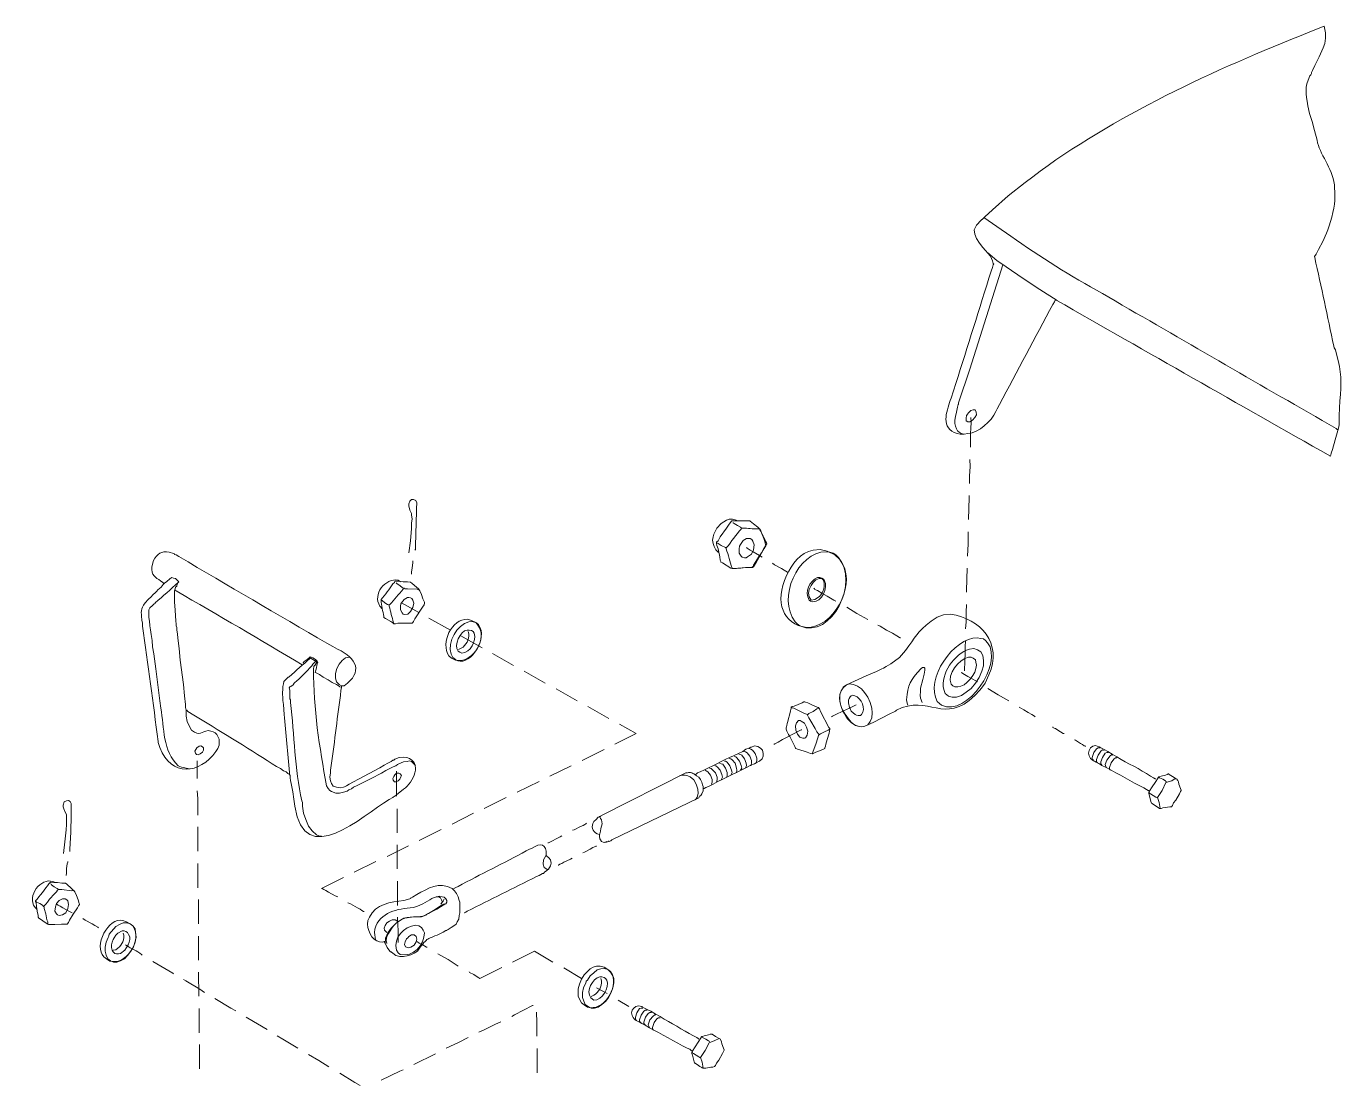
# Model space of a CAD drawing. Extents: x 0 to 593, y 0 to 274.
# Drawn here: x 539 to 593.4, y 110.9 to 154.4 of the extents above; entities that cross this region are included whole.
import ezdxf

# ---------------------------------------------------------------- set-up
doc = ezdxf.new("R2010")
doc.units = 0
doc.header["$LTSCALE"] = 0.3
doc.header["$MEASUREMENT"] = 0
doc.layers.add('1', color=1, linetype='CONTINUOUS')

msp = doc.modelspace()

# ---------------------------------------------------------------- linework, layer by layer
at = {"layer": '1', "color": 41, "lineweight": 13}
for points in [[(592.05, 152.405), (592.094, 152.449), (592.116, 152.494), (592.116, 152.538), (592.161, 152.627), (592.249, 152.827), (592.426, 153.183), (592.602, 153.561), (592.668, 153.739), (592.69, 153.961), (592.69, 154.183), (592.644, 154.449), (592.179, 154.27), (591.624, 154.047)], [(592.345, 149.741), (592.233, 150.14), (592.144, 150.518), (592.032, 150.85), (591.964, 151.161)], [(593.084, 147.256), (593.084, 147.478), (593.061, 147.9)], [(581.615, 143.119), (580.903, 143.584), (580.214, 144.026), (579.502, 144.513), (579.124, 144.778), (578.746, 145.088)], [(579.368, 144.601), (578.003, 140.29), (577.54, 138.89), (577.54, 138.846), (577.518, 138.823), (577.496, 138.712), (577.452, 138.512), (577.408, 138.335), (577.386, 138.179), (577.386, 138.046), (577.409, 137.935), (577.454, 137.824), (577.498, 137.735), (577.565, 137.691), (577.654, 137.625), (577.765, 137.603)], [(578.052, 138.292), (578.052, 138.27)], [(577.365, 137.668), (577.476, 137.624), (577.61, 137.602), (577.765, 137.603), (577.92, 137.625)], [(578.032, 137.337), (578.033, 137.07)], [(578.012, 136.56), (578.013, 136.271), (577.991, 135.871), (577.992, 135.56)], [(577.971, 135.072), (577.971, 134.983), (577.952, 134.073)], [(567.63, 132.714), (567.518, 132.825), (567.452, 132.958), (567.407, 133.091), (567.384, 133.225), (567.406, 133.358), (567.428, 133.469), (567.561, 133.714), (567.738, 133.914), (567.959, 134.048), (568.07, 134.092), (568.204, 134.093), (568.315, 134.071), (568.426, 134.027)], [(568.582, 133.716), (568.538, 133.76), (568.404, 133.827), (568.271, 133.915), (568.226, 133.937), (568.226, 133.959)], [(568.56, 133.672), (568.582, 133.716), (568.604, 133.716)], [(569.293, 133.696), (569.337, 133.696), (569.337, 133.674)], [(567.94, 132.893), (567.918, 132.915), (567.74, 133.003), (567.607, 133.092), (567.562, 133.114), (567.54, 133.114)], [(569.605, 133.119), (569.627, 133.075), (569.605, 133.053), (569.583, 132.986), (569.517, 132.875), (569.34, 132.586), (569.185, 132.296), (569.119, 132.185), (569.075, 132.119), (569.03, 132.096)], [(577.931, 133.562), (577.932, 133.073), (577.911, 132.563)], [(567.94, 132.871), (567.94, 132.893), (567.962, 132.915)], [(568.784, 132.917), (568.806, 132.895), (568.851, 132.873), (568.94, 132.807), (569.051, 132.74), (569.318, 132.585), (569.429, 132.519)], [(571.538, 132.813), (571.826, 132.836), (572.115, 132.77), (572.426, 132.615), (572.627, 132.438), (572.76, 132.217)], [(572.071, 132.748), (572.226, 132.726), (572.359, 132.682), (572.471, 132.616), (572.582, 132.505)], [(544.293, 132.39), (544.227, 132.123), (544.228, 132.012)], [(554.996, 132.372), (554.996, 132.283), (554.975, 132.083), (554.953, 131.906), (554.953, 131.817)], [(568.275, 132.05), (568.187, 132.05), (568.186, 132.072)], [(569.851, 132.276), (569.94, 132.21), (570.229, 132.055), (570.341, 131.989), (570.474, 131.9), (570.496, 131.9)], [(577.89, 132.074), (577.87, 131.141), (577.87, 131.075)], [(544.673, 131.48), (544.718, 131.436), (544.74, 131.436), (544.718, 131.414), (544.695, 131.391), (544.607, 131.28), (544.474, 131.169)], [(544.74, 131.436), (544.762, 131.458), (544.828, 131.503), (544.984, 131.636), (545.006, 131.659), (545.05, 131.681), (545.117, 131.659), (545.206, 131.637), (545.272, 131.57), (545.317, 131.526), (545.339, 131.504), (545.317, 131.482), (545.273, 131.393), (545.251, 131.348), (545.251, 131.326), (545.206, 131.282), (545.184, 131.215), (545.162, 131.126), (545.164, 130.682), (545.187, 130.327), (545.21, 129.883), (545.232, 129.772), (545.233, 129.683), (545.255, 129.616), (545.255, 129.505), (545.278, 129.35), (545.301, 129.172), (545.346, 128.751), (545.392, 128.262), (545.527, 127.263), (545.573, 126.797), (545.618, 126.442), (545.619, 126.309), (545.641, 126.198), (545.641, 126.109)], [(555.266, 131.174), (555.243, 131.218), (555.154, 131.284), (554.976, 131.439), (554.909, 131.484), (554.887, 131.483), (554.776, 131.505), (554.599, 131.505), (554.421, 131.527), (554.265, 131.526), (554.243, 131.482), (554.177, 131.415)], [(554.399, 131.571), (554.488, 131.505)], [(571.609, 130.77), (571.454, 130.748), (571.365, 130.881), (571.342, 131.036), (571.364, 131.192), (571.452, 131.347), (571.541, 131.481), (571.652, 131.592), (571.785, 131.637), (571.896, 131.637), (571.963, 131.571)], [(571.718, 131.681), (571.807, 131.681), (571.896, 131.659), (571.962, 131.615), (572.007, 131.549)], [(554.599, 131.194), (554.621, 131.239), (554.644, 131.239), (554.688, 131.217), (554.777, 131.217), (555.177, 131.196), (555.243, 131.173), (555.266, 131.174), (555.288, 131.129), (555.355, 130.974), (555.422, 130.796), (555.489, 130.663), (555.489, 130.619), (555.467, 130.552), (555.401, 130.463), (555.091, 129.974), (555.025, 129.863), (555.002, 129.818), (554.98, 129.796), (554.381, 129.795), (554.292, 129.772), (554.203, 129.772), (554.203, 129.816)], [(554.621, 131.239), (554.599, 131.239), (554.577, 131.261), (554.466, 131.349), (554.355, 131.416), (554.31, 131.46)], [(571.564, 131.237), (571.586, 131.214), (571.608, 131.192), (571.719, 131.148), (571.897, 131.038), (572.12, 130.905), (572.387, 130.75), (572.475, 130.706)], [(544.12, 130.813), (544.075, 130.768), (543.942, 130.634)], [(553.735, 130.393), (553.646, 130.503)], [(553.69, 130.77), (553.69, 130.726)], [(554.024, 130.549), (554.001, 130.549), (553.957, 130.571), (553.846, 130.637), (553.735, 130.726), (553.69, 130.748)], [(554.024, 130.504), (554.024, 130.549), (554.046, 130.571)], [(555.246, 130.241), (554.534, 130.639)], [(571.521, 130.681), (571.432, 130.703), (571.365, 130.748)], [(572.92, 130.463), (573.343, 130.197), (573.787, 129.954)], [(577.872, 130.564), (577.85, 130.253), (577.851, 129.853), (577.83, 129.565)], [(553.803, 130.082), (553.803, 130.037), (553.87, 129.993), (554.092, 129.861), (554.181, 129.816), (554.225, 129.772)], [(556.558, 129.511), (555.668, 129.998)], [(557.267, 129.957), (557.423, 129.913), (557.6, 129.825), (557.69, 129.714), (557.756, 129.603)], [(557.312, 129.846), (557.445, 129.869), (557.6, 129.825), (557.712, 129.736), (557.779, 129.603)], [(570.99, 129.681), (570.879, 129.769), (570.79, 129.858)], [(576.408, 129.872), (576.652, 130.05), (576.918, 130.14), (577.206, 130.163)], [(557.246, 129.513), (557.335, 129.513), (557.424, 129.491), (557.49, 129.447), (557.535, 129.381)], [(557.29, 129.447), (557.313, 129.358)], [(574.21, 129.711), (574.299, 129.667), (574.566, 129.512), (574.81, 129.38), (574.988, 129.269), (575.099, 129.203), (575.122, 129.203), (575.122, 129.181)], [(557.004, 128.758), (556.893, 128.713)], [(557.869, 128.782), (556.98, 129.268)], [(577.987, 128.721), (578.165, 128.744), (578.32, 128.7), (578.454, 128.612), (578.543, 128.456), (578.566, 128.257), (578.566, 128.034), (578.5, 127.812), (578.39, 127.546), (578.235, 127.323), (578.058, 127.101), (577.858, 126.945), (577.659, 126.811), (577.459, 126.744), (577.282, 126.743), (577.126, 126.787), (576.993, 126.898), (576.926, 127.053)], [(577.831, 129.076), (577.809, 128.81)], [(578.319, 129.189), (578.452, 129.167), (578.563, 129.145), (578.652, 129.078), (578.741, 128.99)], [(550.455, 128.164), (550.477, 128.164), (550.521, 128.208), (550.632, 128.298), (550.721, 128.364), (550.765, 128.409), (550.876, 128.365), (550.987, 128.298), (551.054, 128.232), (551.032, 128.188), (550.966, 128.076), (550.966, 128.054), (550.943, 128.054), (550.921, 128.01), (550.899, 127.899)], [(550.743, 128.342), (550.765, 128.364), (550.809, 128.342), (550.876, 128.298), (551.01, 128.21), (551.054, 128.188), (551.076, 128.188), (551.054, 128.121), (551.01, 127.899), (550.988, 127.81), (550.966, 127.765)], [(551.01, 128.232), (550.987, 128.21), (550.877, 128.098)], [(552.43, 128.369), (552.364, 128.391)], [(556.761, 128.268), (556.605, 128.357), (556.494, 128.445)], [(556.761, 128.291), (556.649, 128.379), (556.582, 128.512)], [(557.026, 128.558), (556.937, 128.602), (556.871, 128.646)], [(559.159, 128.052), (558.292, 128.539)], [(572.619, 126.687), (572.641, 126.843), (572.685, 126.998), (572.773, 127.132), (572.906, 127.243), (573.727, 127.623), (574.148, 127.801), (574.348, 127.891), (574.37, 127.913), (574.436, 127.935), (574.547, 128.002), (574.747, 128.114), (575.101, 128.381), (575.345, 128.67)], [(577.944, 128.388), (578.055, 128.388), (578.144, 128.344), (578.233, 128.278), (578.255, 128.189), (578.278, 128.056), (578.256, 127.923), (578.212, 127.767), (578.123, 127.634), (578.013, 127.478), (577.88, 127.344), (577.769, 127.255), (577.636, 127.188), (577.503, 127.166), (577.392, 127.166), (577.303, 127.21), (577.236, 127.276)], [(550.966, 127.765), (550.989, 127.765), (551.011, 127.743), (551.144, 127.677), (551.3, 127.566), (551.5, 127.456), (551.678, 127.345), (551.856, 127.257), (551.967, 127.191), (551.989, 127.168), (552.012, 127.146)], [(560.471, 127.323), (559.604, 127.809)], [(575.991, 127.917), (576.057, 127.962), (576.124, 127.962), (576.146, 127.94), (576.146, 127.851), (576.125, 127.695), (576.058, 127.473), (575.971, 127.118), (575.971, 126.962), (575.949, 126.829), (575.972, 126.696), (576.039, 126.518)], [(577.656, 127.766), (577.679, 127.744), (577.79, 127.677), (577.923, 127.589), (578.124, 127.478), (578.324, 127.368)], [(577.789, 127.855), (577.79, 127.833)], [(578.789, 127.658), (578.635, 127.324), (578.524, 127.168), (578.413, 127.035), (578.214, 126.812)], [(549.683, 126.03), (549.66, 126.43), (549.637, 126.607), (549.637, 126.741), (549.614, 126.852), (549.614, 126.918), (549.636, 127.074), (549.636, 127.185), (549.657, 127.296), (549.679, 127.385), (549.79, 127.496), (549.857, 127.563), (549.879, 127.563), (549.879, 127.585), (549.901, 127.585)], [(550.124, 127.341), (550.101, 127.319), (550.057, 127.252), (549.969, 127.186), (549.924, 127.163), (549.902, 127.119), (549.925, 127.03), (549.925, 126.675), (549.948, 126.63), (549.948, 126.519)], [(551.967, 127.257), (552.056, 127.213)], [(552.012, 126.813), (552.034, 127.035), (552.056, 127.124), (552.056, 127.213), (552.167, 127.213)], [(572.707, 127.021), (572.773, 127.154), (572.906, 127.243), (573.039, 127.288), (573.195, 127.266), (573.372, 127.2), (573.528, 127.089), (573.662, 126.934), (573.795, 126.735), (573.885, 126.513), (573.952, 126.291), (573.975, 126.091), (573.953, 125.891), (573.887, 125.736), (573.798, 125.602), (573.665, 125.535), (573.532, 125.513), (573.377, 125.535)], [(561.783, 126.594), (560.916, 127.08)], [(573.531, 126.023), (573.487, 125.979), (573.398, 125.979), (573.331, 126.001), (573.264, 126.023), (573.109, 126.156), (573.064, 126.267), (573.042, 126.311), (572.997, 126.511), (572.996, 126.622), (573.018, 126.688), (573.063, 126.755), (573.107, 126.8), (573.174, 126.822), (573.262, 126.8)], [(575.439, 126.406), (575.417, 126.494), (575.394, 126.628)], [(578.746, 127.102), (579.169, 126.837), (579.613, 126.594)], [(563.095, 125.864), (562.228, 126.35)], [(570.599, 126.172), (570.621, 126.283), (570.621, 126.327), (570.666, 126.349), (570.754, 126.372), (571.087, 126.506), (571.154, 126.55), (571.198, 126.55), (571.22, 126.528), (571.309, 126.506), (571.531, 126.396), (571.643, 126.352), (571.731, 126.308), (571.776, 126.308), (571.776, 126.285), (571.798, 126.263), (571.843, 126.152), (572.178, 125.487), (572.222, 125.443), (572.222, 125.421)], [(570.621, 126.327), (570.666, 126.305), (570.732, 126.283), (571.177, 126.062), (571.266, 126.04), (571.288, 126.018), (571.31, 125.973), (571.355, 125.885), (571.444, 125.752), (571.623, 125.441), (571.69, 125.308), (571.756, 125.22), (571.779, 125.197), (571.757, 125.153), (571.735, 125.064), (571.646, 124.797), (571.536, 124.509), (571.514, 124.42), (571.492, 124.397)], [(571.288, 126.018), (571.31, 126.018), (571.355, 126.062), (571.532, 126.152), (571.687, 126.263), (571.754, 126.285), (571.776, 126.308)], [(574.974, 126.205), (574.929, 126.16), (574.885, 126.138), (574.708, 126.049), (574.02, 125.692), (573.665, 125.535), (573.532, 125.513), (573.399, 125.535), (573.243, 125.601), (573.11, 125.711), (572.998, 125.844)], [(573.308, 126.423), (573.263, 126.4)], [(576.838, 126.409), (576.749, 126.476), (576.66, 126.564)], [(580.036, 126.328), (580.236, 126.218), (580.414, 126.107), (580.57, 126.019), (580.681, 125.953), (580.703, 125.93)], [(563.54, 125.621), (564.229, 125.245), (563.342, 124.799)], [(572.332, 125.954), (572.288, 125.931)], [(581.437, 125.51), (581.437, 125.488), (581.482, 125.466), (581.548, 125.444), (581.637, 125.378), (581.86, 125.245), (581.904, 125.245)], [(546.867, 124.491), (546.955, 124.625), (546.999, 124.758), (546.999, 125.002), (546.954, 125.113), (546.909, 125.202), (546.843, 125.268), (546.754, 125.312), (546.665, 125.334), (546.554, 125.356)], [(571.068, 125.396), (571.045, 125.395), (570.691, 125.217), (570.491, 125.105), (570.269, 124.994), (570.092, 124.882), (569.959, 124.815), (569.937, 124.793), (569.914, 124.793)], [(571.779, 125.197), (571.801, 125.198), (571.845, 125.22), (572, 125.309), (572.156, 125.376), (572.2, 125.398), (572.222, 125.421)], [(582.326, 124.98), (582.371, 124.958), (582.571, 124.825), (582.66, 124.781), (582.727, 124.736), (582.771, 124.714), (582.793, 124.714)], [(562.898, 124.576), (561.989, 124.129)], [(568.672, 124.501), (568.738, 124.479), (568.805, 124.435), (568.917, 124.302), (568.984, 124.125), (568.984, 124.014), (568.962, 123.903)], [(568.894, 124.613), (568.96, 124.591), (569.027, 124.547), (569.138, 124.414), (569.205, 124.214), (569.206, 124.125), (569.184, 124.014)], [(572.046, 124.71), (572.024, 124.643), (572.024, 124.621), (571.958, 124.598), (571.869, 124.554), (571.647, 124.464), (571.514, 124.397), (571.492, 124.397), (571.425, 124.419), (571.292, 124.463), (571.159, 124.508), (571.025, 124.552), (570.892, 124.596), (570.825, 124.618), (570.803, 124.64), (570.781, 124.706)], [(584.082, 124.273), (583.882, 124.384), (583.704, 124.495), (583.549, 124.583), (583.415, 124.649), (583.349, 124.694), (583.326, 124.693), (583.193, 124.738), (583.082, 124.715), (582.993, 124.648), (582.927, 124.537), (582.905, 124.426), (582.928, 124.315), (582.995, 124.204), (583.106, 124.116), (583.15, 124.094), (583.217, 124.049), (583.328, 124.005), (583.462, 123.917), (583.639, 123.828)], [(583.371, 124.649), (583.304, 124.649), (583.238, 124.604), (583.127, 124.449), (583.061, 124.249), (583.061, 124.182), (583.106, 124.138)], [(583.549, 124.539), (583.482, 124.561), (583.416, 124.516), (583.305, 124.338), (583.239, 124.16), (583.239, 124.072), (583.284, 124.027)], [(583.727, 124.45), (583.66, 124.45), (583.594, 124.428), (583.483, 124.25), (583.417, 124.072), (583.417, 123.983), (583.462, 123.939)], [(545.314, 123.91), (545.447, 123.844), (545.78, 123.778)], [(546.092, 123.379), (546.09, 124.112)], [(551.444, 123.081), (551.511, 122.971), (551.578, 122.882), (551.645, 122.838), (551.823, 122.772), (551.978, 122.772), (552.133, 122.817), (552.289, 122.862), (552.355, 122.906), (552.4, 122.928), (552.466, 122.951), (552.555, 123.018), (552.71, 123.085), (553.287, 123.375), (553.708, 123.598), (553.885, 123.709), (554.196, 123.866), (554.307, 123.91), (554.373, 123.955), (554.395, 123.977), (554.617, 124.066), (554.773, 124.089), (554.861, 124.111), (554.95, 124.089), (554.995, 124.045), (555.106, 123.912)], [(554.75, 124.244), (554.617, 124.266), (554.439, 124.244), (554.262, 124.177), (554.217, 124.132), (554.173, 124.132), (554.106, 124.087), (553.973, 124.02), (553.818, 123.931), (553.641, 123.82), (552.754, 123.351), (552.554, 123.24), (552.377, 123.15), (552.266, 123.083), (552.177, 123.039), (552.133, 123.017), (552.022, 122.994), (551.844, 123.016), (551.711, 123.06), (551.644, 123.171), (551.599, 123.282), (551.577, 123.437), (551.598, 123.615), (551.598, 123.726)], [(561.546, 123.906), (560.658, 123.482)], [(567.474, 123.921), (567.519, 123.899), (567.585, 123.855), (567.697, 123.722), (567.764, 123.544), (567.786, 123.433), (567.742, 123.322)], [(567.674, 124.01), (567.74, 123.988), (567.807, 123.966), (567.919, 123.811), (567.986, 123.634), (567.986, 123.523), (567.964, 123.434)], [(567.873, 124.1), (567.918, 124.1), (567.985, 124.056), (568.096, 123.9), (568.163, 123.723), (568.185, 123.634), (568.141, 123.523)], [(568.073, 124.211), (568.14, 124.189), (568.184, 124.145), (568.318, 124.012), (568.363, 123.812), (568.385, 123.723), (568.363, 123.612)], [(568.273, 124.3), (568.339, 124.278), (568.384, 124.234), (568.495, 124.101), (568.562, 123.924), (568.585, 123.813), (568.54, 123.724)], [(568.472, 124.39), (568.539, 124.368), (568.583, 124.346), (568.695, 124.191), (568.762, 124.013), (568.784, 123.924), (568.74, 123.813)], [(583.905, 124.34), (583.86, 124.362), (583.794, 124.317), (583.661, 124.139), (583.595, 123.961), (583.617, 123.873), (583.639, 123.828)], [(584.083, 124.229), (584.016, 124.229), (583.949, 124.184), (583.839, 124.029), (583.773, 123.829), (583.773, 123.762), (583.817, 123.718)], [(549.911, 123.566), (549.911, 123.633)], [(554.33, 123.666), (554.33, 123.688)], [(566.298, 123.629), (562.772, 121.844)], [(566.01, 123.495), (566.143, 123.518), (566.254, 123.518), (566.365, 123.496), (566.454, 123.452), (566.61, 123.319), (566.699, 123.142), (566.766, 122.942), (566.789, 122.765), (566.745, 122.609), (566.7, 122.542), (566.656, 122.498)], [(566.476, 123.63), (566.387, 123.63), (566.298, 123.607)], [(566.565, 123.586), (566.52, 123.608), (566.453, 123.63)], [(566.72, 123.497), (566.654, 123.541), (566.587, 123.586)], [(566.676, 123.542), (566.698, 123.564), (566.764, 123.608), (566.875, 123.653)], [(566.965, 123.12), (566.943, 123.231), (566.876, 123.342), (566.809, 123.431), (566.72, 123.497)], [(567.075, 123.72), (567.119, 123.698), (567.186, 123.654), (567.298, 123.521), (567.365, 123.343), (567.365, 123.232), (567.343, 123.143)], [(567.252, 123.809), (567.319, 123.787), (567.497, 123.61), (567.564, 123.433), (567.564, 123.322), (567.542, 123.233)], [(585.683, 123.367), (585.661, 123.367), (585.595, 123.411), (585.461, 123.478)], [(586.505, 123.369), (586.438, 123.347), (586.35, 123.28), (586.106, 123.213), (585.951, 122.879), (585.752, 122.59), (585.819, 122.39), (585.864, 122.146)], [(586.128, 123.257), (586.106, 123.257), (586.083, 123.279), (585.972, 123.346), (585.839, 123.412), (585.817, 123.434), (585.794, 123.456)], [(546.118, 121.869), (546.117, 122.557), (546.094, 122.868)], [(554.022, 122.511), (554.177, 122.6), (554.243, 122.644), (554.288, 122.667), (554.332, 122.711), (554.62, 122.934)], [(554.332, 122.645), (554.332, 122.822)], [(560.215, 123.259), (559.306, 122.812)], [(566.833, 122.632), (566.9, 122.676), (566.944, 122.743), (566.988, 122.876)], [(566.988, 122.987), (566.988, 123.054), (566.965, 123.12)], [(566.988, 122.876), (566.988, 122.987)], [(585.196, 122.988), (585.307, 122.922), (585.374, 122.878), (585.396, 122.878)], [(585.752, 122.59), (585.73, 122.59), (585.685, 122.612), (585.463, 122.745), (585.441, 122.767), (585.418, 122.789)], [(550.425, 122.457), (550.447, 122.391), (550.447, 122.235), (550.492, 121.947), (550.582, 121.68), (550.694, 121.414), (550.85, 121.215), (551.028, 121.06), (551.116, 121.016), (551.228, 120.994)], [(558.862, 122.589), (557.953, 122.143)], [(566.789, 122.565), (563.219, 120.846), (563.174, 120.802), (563.108, 120.779)], [(566.767, 122.565), (566.811, 122.587), (566.834, 122.609)], [(554.358, 121.135), (554.356, 122.134)], [(557.509, 121.942), (556.622, 121.496)], [(562.772, 121.822), (562.728, 121.8), (562.661, 121.777), (562.572, 121.688), (562.484, 121.599)], [(562.707, 121.045), (562.751, 121.2), (562.773, 121.311), (562.817, 121.511), (562.795, 121.667), (562.75, 121.733), (562.705, 121.822)], [(546.122, 120.381), (546.119, 121.381)], [(556.179, 121.273), (555.269, 120.826)], [(561.597, 121.242), (561.663, 121.264), (561.929, 121.398), (562.04, 121.443), (562.107, 121.487), (562.151, 121.51), (562.173, 121.532)], [(554.826, 120.603), (553.939, 120.157)], [(554.362, 119.647), (554.359, 120.646)], [(560.576, 120.728), (560.599, 120.728), (561.087, 120.974), (561.153, 121.019)], [(562.021, 120.31), (562.087, 120.333), (562.331, 120.466), (562.442, 120.533), (562.509, 120.556), (562.575, 120.578), (562.575, 120.6)], [(562.618, 121.089), (562.707, 121.067)], [(562.707, 121.045), (562.708, 120.978), (562.73, 120.889), (562.752, 120.845), (562.797, 120.778), (562.863, 120.756), (562.93, 120.734)], [(562.93, 120.757), (562.975, 120.757), (563.019, 120.779)], [(563.019, 120.757), (563.063, 120.779), (563.108, 120.801)], [(559.689, 120.393), (559.822, 120.46), (559.933, 120.505)], [(560.511, 120.218), (560.401, 120.017), (560.379, 119.84), (560.424, 119.707), (560.49, 119.662), (560.557, 119.618)], [(561.001, 119.797), (561.023, 119.797), (561.067, 119.841), (561.156, 119.864), (561.245, 119.931), (561.511, 120.042), (561.577, 120.087)], [(540.75, 119.946), (540.75, 119.924), (540.728, 119.857), (540.706, 119.657), (540.706, 119.457), (540.684, 119.391), (540.684, 119.368)], [(546.126, 118.871), (546.123, 119.871)], [(553.473, 119.956), (552.586, 119.509)], [(541.019, 118.748), (540.975, 118.77), (540.908, 118.836), (540.707, 119.013), (540.663, 119.058), (540.508, 119.057), (540.33, 119.079), (540.174, 119.079), (540.041, 119.1), (540.019, 119.078), (539.975, 119.034)], [(540.375, 118.79), (540.353, 118.813), (540.308, 118.835), (540.197, 118.901), (540.086, 118.989), (540.064, 119.012), (540.041, 119.034)], [(540.13, 119.123), (540.241, 119.079)], [(552.142, 119.286), (551.233, 118.84)], [(554.366, 118.137), (554.363, 119.136)], [(551.233, 118.84), (551.255, 118.84), (551.322, 118.796), (551.411, 118.751), (551.522, 118.685), (551.789, 118.53), (551.9, 118.486)], [(554.632, 118.338), (554.787, 118.382), (554.92, 118.427), (554.92, 118.449), (554.987, 118.472), (555.164, 118.583)], [(555.41, 117.696), (555.521, 117.74), (555.61, 117.785), (555.632, 117.807), (555.987, 117.986), (556.253, 118.142), (556.32, 118.186), (556.364, 118.209), (556.408, 118.275), (556.408, 118.342), (556.363, 118.409), (556.297, 118.475), (556.208, 118.497), (556.097, 118.519)], [(555.963, 118.496), (556.074, 118.497), (556.141, 118.452), (556.186, 118.364), (556.208, 118.297), (556.186, 118.208), (556.164, 118.208), (556.186, 118.23), (556.253, 118.319), (556.275, 118.364), (556.297, 118.386)], [(556.629, 118.831), (556.718, 118.743), (556.807, 118.632), (556.874, 118.499), (556.919, 118.343), (556.941, 118.277), (556.942, 117.833), (556.92, 117.722), (556.898, 117.566), (556.832, 117.455), (556.788, 117.366), (556.699, 117.299), (556.588, 117.232), (556.455, 117.143), (556.411, 117.121), (556.411, 117.099), (556.367, 117.098), (556.256, 117.032)], [(556.651, 118.809), (556.784, 118.876), (556.873, 118.921)], [(539.489, 117.967), (539.4, 118.055)], [(539.421, 118.322), (539.421, 118.299), (539.444, 118.255), (539.466, 118.1), (539.489, 117.9), (539.534, 117.722), (539.534, 117.656), (539.556, 117.611), (539.623, 117.567), (539.823, 117.434), (539.934, 117.368), (539.957, 117.346)], [(539.755, 118.1), (539.71, 118.145), (539.599, 118.211), (539.466, 118.277), (539.444, 118.3), (539.421, 118.322)], [(540.932, 117.837), (540.821, 117.881), (540.554, 118.036), (540.443, 118.102), (540.354, 118.146), (540.288, 118.191)], [(546.152, 117.384), (546.149, 118.383)], [(552.322, 118.243), (552.434, 118.199), (552.723, 118.044), (552.834, 117.978), (552.901, 117.934), (552.967, 117.889), (552.99, 117.889)], [(554.678, 117.605), (554.944, 117.65), (555.166, 117.673), (555.366, 117.673), (555.543, 117.74), (555.566, 117.763), (555.654, 117.807), (555.92, 117.963), (556.186, 118.142), (556.275, 118.186), (556.297, 118.209)], [(555.32, 118.162), (555.165, 118.095), (555.01, 118.05)], [(542.022, 117.218), (542, 117.24), (541.866, 117.306), (541.755, 117.373), (541.466, 117.527), (541.377, 117.594)], [(543.021, 117.509), (543.176, 117.465), (543.332, 117.377), (543.443, 117.288), (543.51, 117.155)], [(553.124, 117.357), (553.146, 117.512), (553.212, 117.646)], [(553.924, 117.026), (553.835, 117.114), (553.813, 117.203), (553.857, 117.314), (553.923, 117.425), (554.034, 117.492), (554.145, 117.537), (554.278, 117.537), (554.389, 117.471)], [(554.367, 117.471), (554.367, 117.649)], [(543.044, 116.998), (543.066, 116.91)], [(546.156, 115.874), (546.153, 116.873)], [(553.435, 117.158), (553.414, 117.024), (553.459, 116.714)], [(553.859, 116.559), (553.88, 116.781), (553.969, 117.004), (554.101, 117.204)], [(553.925, 116.559), (553.903, 116.693), (553.925, 116.848)], [(555.123, 117.317), (555.256, 117.296), (555.367, 117.229), (555.434, 117.118), (555.479, 117.007)], [(542.735, 116.309), (542.624, 116.287)], [(543.179, 116.488), (543.134, 116.51)], [(555.192, 116.252), (555.059, 116.163), (554.926, 116.096), (554.771, 116.051), (554.615, 116.028), (554.46, 116.028), (554.304, 116.072), (554.171, 116.16), (554.126, 116.205), (554.104, 116.227), (554.082, 116.227), (554.059, 116.249), (553.948, 116.404), (553.859, 116.581), (553.836, 116.626), (553.836, 116.648), (553.814, 116.648), (553.77, 116.626)], [(554.482, 116.117), (554.393, 116.183), (554.326, 116.294)], [(554.392, 116.605), (554.392, 116.627)], [(555.591, 116.408), (555.569, 116.408), (555.391, 116.519), (555.258, 116.585), (555.191, 116.629), (555.147, 116.651)], [(542.492, 115.842), (542.358, 115.931), (542.247, 116.019)], [(543.823, 116.09), (543.801, 116.112)], [(545.113, 115.316), (545.091, 115.338), (544.602, 115.626), (544.268, 115.825)], [(556.881, 115.634), (556.458, 115.9), (556.036, 116.143)], [(559.123, 115.795), (560.033, 116.242), (560.789, 115.799)], [(546.159, 114.386), (546.157, 115.385)], [(557.771, 115.126), (557.726, 115.148), (557.659, 115.192), (557.526, 115.281), (557.348, 115.369), (557.326, 115.391)], [(558.68, 115.572), (557.77, 115.126)], [(561.233, 115.556), (561.967, 115.114)], [(562.214, 113.938), (562.081, 114.026), (561.97, 114.115), (561.836, 114.381), (561.835, 114.692), (561.879, 114.892), (561.967, 115.092), (562.078, 115.27), (562.322, 115.515), (562.455, 115.582), (562.588, 115.626), (562.743, 115.627), (562.899, 115.583), (563.054, 115.494), (563.166, 115.384), (563.233, 115.273)], [(562.722, 115.183), (562.811, 115.183), (562.9, 115.161), (562.966, 115.117), (563.011, 115.05)], [(546.403, 114.542), (546.203, 114.675), (545.625, 115.029), (545.536, 115.073)], [(562.59, 114.738), (563.035, 114.495)], [(562.767, 115.116), (562.789, 115.027)], [(547.693, 113.79), (547.493, 113.901), (546.826, 114.299)], [(562.48, 114.227), (562.347, 114.316)], [(562.48, 114.427), (562.369, 114.382)], [(563.479, 114.23), (563.924, 113.964)], [(546.185, 112.876), (546.183, 113.875)], [(559.972, 113.999), (559.949, 113.999), (559.195, 113.619), (559.085, 113.553)], [(560.13, 112.734), (560.128, 113.422), (560.106, 113.599), (560.105, 113.733)], [(564.502, 113.899), (564.435, 113.899), (564.368, 113.877), (564.258, 113.699), (564.192, 113.521), (564.192, 113.432), (564.236, 113.388)], [(564.679, 113.811), (564.613, 113.811), (564.546, 113.766), (564.436, 113.61), (564.37, 113.41), (564.37, 113.344), (564.414, 113.299)], [(564.857, 113.722), (564.791, 113.722), (564.724, 113.678), (564.614, 113.522), (564.547, 113.322), (564.548, 113.255), (564.592, 113.211)], [(565.035, 113.612), (564.991, 113.612), (564.924, 113.567), (564.792, 113.411), (564.725, 113.211), (564.748, 113.145), (564.77, 113.1)], [(548.983, 113.017), (548.182, 113.481), (548.115, 113.525)], [(558.641, 113.329), (558.419, 113.24), (557.953, 112.995), (557.732, 112.905)], [(564.459, 113.255), (564.592, 113.189), (564.77, 113.078)], [(565.213, 113.501), (565.147, 113.501), (565.08, 113.457), (564.969, 113.301), (564.903, 113.101), (564.903, 113.034), (564.948, 112.99)], [(550.25, 112.243), (549.628, 112.618), (549.405, 112.751)], [(557.288, 112.682), (556.889, 112.481), (556.379, 112.236)], [(566.795, 111.529), (566.661, 111.618), (566.639, 111.617), (566.639, 111.64), (566.617, 111.684), (566.549, 111.95), (566.527, 112.017), (566.527, 112.083), (566.571, 112.15), (566.637, 112.261), (566.814, 112.528), (566.881, 112.639), (566.925, 112.706), (566.925, 112.728), (566.969, 112.729), (567.036, 112.751), (567.213, 112.796), (567.28, 112.818), (567.369, 112.818), (567.502, 112.73), (567.658, 112.641), (567.702, 112.619), (567.702, 112.597), (567.725, 112.575), (567.747, 112.508), (567.769, 112.42), (567.837, 112.242), (567.859, 112.176), (567.859, 112.153), (567.837, 112.109), (567.793, 112.02), (567.638, 111.753), (567.549, 111.62), (567.505, 111.531), (567.461, 111.486), (567.394, 111.464), (567.306, 111.464), (567.106, 111.419)], [(567.658, 112.641), (567.48, 112.552), (567.236, 112.463), (567.082, 112.151), (566.883, 111.862), (566.95, 111.663), (566.995, 111.418)], [(567.259, 112.507), (567.236, 112.529), (567.214, 112.551), (567.103, 112.618), (566.969, 112.684), (566.947, 112.706), (566.925, 112.706)], [(546.189, 111.389), (546.186, 112.388)], [(551.54, 111.469), (551.118, 111.734), (550.695, 111.977)], [(555.935, 112.013), (555.048, 111.566)], [(560.134, 111.224), (560.131, 112.223)], [(566.327, 112.238), (566.438, 112.194), (566.504, 112.15), (566.527, 112.128)], [(566.883, 111.862), (566.86, 111.862), (566.816, 111.884), (566.705, 111.951), (566.594, 112.017), (566.571, 112.039), (566.549, 112.061)], [(552.83, 110.695), (552.608, 110.827), (551.985, 111.203)], [(554.605, 111.343), (554.472, 111.298), (553.695, 110.919)]]:
    msp.add_lwpolyline(points, dxfattribs=at)
for points in [[(580.293, 148.001), (579.583, 147.444), (578.941, 146.865), (578.631, 146.576), (578.52, 146.464), (578.498, 146.464), (578.476, 146.442), (578.276, 146.242), (578.232, 146.131), (578.188, 146.042), (578.211, 145.864), (578.278, 145.687), (578.411, 145.487), (578.545, 145.31), (578.857, 144.955), (578.946, 144.756), (578.969, 144.645), (578.991, 144.623), (578.969, 144.6), (578.947, 144.489), (578.881, 144.334, -0.001775), (577.427, 139.689), (577.228, 139.089)], [(578.586, 146.553), (579.12, 146.177), (579.699, 145.779, 0.029866), (583.479, 143.413), (584.013, 143.103, 0.001534), (593.13, 137.841), (593.175, 137.797), (593.197, 137.797)], [(593.145, 140.905), (593.1, 141.083), (593.055, 141.172), (593.033, 141.238, 0.00594), (592.247, 144.9), (592.246, 144.944), (592.313, 145.033), (592.401, 145.233), (592.578, 145.567), (592.733, 145.9)], [(579.073, 138.539), (579.139, 138.65), (579.228, 138.828, -0.002542), (581.438, 142.963), (581.504, 143.074), (581.526, 143.141), (581.548, 143.163), (581.57, 143.141, 0.000747), (592.867, 136.708), (592.889, 136.686), (592.911, 136.73), (592.933, 136.819), (592.977, 136.975), (593.087, 137.375), (593.197, 137.752), (593.241, 137.908), (593.263, 137.997), (593.262, 138.374), (593.283, 138.974)], [(554.84, 132.705), (554.905, 133.193), (554.948, 133.704), (554.948, 133.926), (554.97, 134.104), (554.947, 134.259), (554.947, 134.326), (554.88, 134.459), (554.835, 134.636), (554.835, 134.725), (554.879, 134.836), (554.945, 134.903), (555.034, 134.903), (555.123, 134.859), (555.168, 134.77, 0.002391), (555.106, 132.883), (555.106, 132.839), (555.084, 132.816)], [(551.897, 128.723), (551.696, 128.833), (551.452, 128.966, -0.000449), (545.337, 132.548), (545.225, 132.614), (545.159, 132.636), (545.159, 132.658), (545.114, 132.68), (544.936, 132.724)], [(545.339, 131.504), (545.317, 131.482, -0.009425), (544.364, 130.636), (544.364, 130.613), (544.342, 130.613), (544.32, 130.591), (544.254, 130.524), (544.143, 130.435), (544.099, 130.346), (544.099, 130.035), (544.122, 129.88), (544.122, 129.813), (544.144, 129.769), (544.145, 129.68), (544.167, 129.525), (544.19, 129.325), (544.235, 129.081), (544.258, 128.814), (544.303, 128.526), (544.393, 127.904), (544.552, 126.595), (544.597, 126.284)], [(545.185, 131.17), (545.185, 131.148), (545.229, 131.126, -0.004621), (550.433, 128.075), (550.455, 128.075)], [(543.811, 129.946), (543.811, 129.901), (543.833, 129.813), (543.834, 129.679, -0.000994), (544.49, 124.907), (544.49, 124.863), (544.557, 124.663)], [(545.865, 125.377), (545.776, 125.532), (545.687, 125.732), (545.642, 125.954), (545.641, 126.198), (545.663, 126.198), (545.708, 126.154), (545.775, 126.109), (545.886, 126.043, -0.006321), (549.199, 123.986), (549.377, 123.876), (549.533, 123.787), (549.666, 123.699), (549.778, 123.655), (549.844, 123.588), (549.889, 123.566), (549.911, 123.544), (549.933, 123.5), (549.934, 123.411), (549.956, 123.3), (549.979, 123.167), (550.046, 122.834), (550.091, 122.523), (550.136, 122.234)], [(568.25, 124.323), (568.45, 124.412), (568.627, 124.501), (568.76, 124.59), (568.893, 124.635), (568.96, 124.68), (568.982, 124.68), (569.115, 124.724), (569.249, 124.703), (569.36, 124.636), (569.449, 124.548), (569.471, 124.415), (569.472, 124.303), (569.427, 124.192), (569.317, 124.103), (569.295, 124.081), (569.228, 124.059), (569.117, 123.992), (568.962, 123.925), (568.784, 123.835, 0.001197), (567.21, 123.054), (567.099, 123.01), (567.032, 122.965), (567.01, 122.965)], [(540.571, 120.279), (540.636, 120.767), (540.68, 121.256), (540.701, 121.478), (540.7, 121.9), (540.633, 122.011), (540.589, 122.122), (540.566, 122.21), (540.566, 122.277), (540.61, 122.41), (540.699, 122.455), (540.788, 122.477), (540.854, 122.433), (540.899, 122.344, -0.014015), (540.837, 120.457), (540.837, 120.368)], [(560.511, 120.218), (560.511, 120.195), (560.533, 120.173), (560.622, 120.107), (560.689, 120.018), (560.712, 119.885), (560.69, 119.774), (560.601, 119.64), (560.535, 119.574), (560.446, 119.507), (560.402, 119.462), (560.358, 119.462), (560.291, 119.418), (560.225, 119.373), (560.114, 119.328, -0.001629), (557.253, 117.9), (557.186, 117.855), (557.142, 117.833), (557.12, 117.833)], [(566.814, 112.617), (566.792, 112.639), (566.725, 112.683), (566.592, 112.75, -0.002563), (565.213, 113.546), (565.013, 113.656), (564.835, 113.767), (564.679, 113.833), (564.568, 113.899), (564.479, 113.944), (564.457, 113.966), (564.324, 113.988), (564.213, 113.965), (564.124, 113.898), (564.058, 113.809), (564.036, 113.698), (564.058, 113.587)]]:
    msp.add_lwpolyline(points, format="xyb", dxfattribs=at)
for points in [[(578.229, 138.603), (578.273, 138.514), (578.274, 138.403), (578.207, 138.292), (578.119, 138.181), (578.008, 138.114), (577.919, 138.114), (577.852, 138.158), (577.852, 138.269), (577.874, 138.38), (577.918, 138.447), (577.941, 138.469), (578.051, 138.58), (578.14, 138.603)], [(569.337, 133.696), (569.315, 133.696), (569.248, 133.762), (569.07, 133.895), (569.003, 133.961), (568.937, 134.006), (568.914, 134.028), (568.182, 134.026), (568.159, 134.004), (568.071, 133.892), (567.96, 133.715), (567.695, 133.359), (567.606, 133.203), (567.562, 133.158), (567.54, 133.136), (567.54, 133.092), (567.562, 133.003), (567.607, 132.87), (567.675, 132.537), (567.697, 132.404), (567.72, 132.337), (567.72, 132.315), (567.786, 132.293), (568.142, 132.072), (568.209, 132.05), (568.298, 132.05), (568.431, 132.073), (568.764, 132.096), (569.008, 132.096), (569.03, 132.118), (569.052, 132.141), (569.074, 132.185), (569.163, 132.341), (569.273, 132.519), (569.406, 132.697), (569.495, 132.875), (569.561, 132.986), (569.583, 133.008), (569.561, 133.052), (569.538, 133.163), (569.493, 133.296), (569.382, 133.563), (569.337, 133.651)], [(568.938, 133.295), (569.005, 133.251), (569.05, 133.184), (569.094, 133.029), (569.073, 132.829), (568.984, 132.651), (568.829, 132.54), (568.763, 132.495), (568.696, 132.495), (568.607, 132.517), (568.563, 132.561), (568.474, 132.694), (568.473, 132.872), (568.495, 132.983), (568.539, 133.05), (568.65, 133.206), (568.783, 133.295)], [(554.911, 130.84), (554.956, 130.818), (555, 130.751), (555.045, 130.618), (555.001, 130.44), (554.913, 130.284), (554.802, 130.173), (554.669, 130.151), (554.602, 130.173), (554.557, 130.217), (554.49, 130.35), (554.49, 130.505), (554.512, 130.594), (554.534, 130.639), (554.645, 130.772), (554.778, 130.861), (554.844, 130.862)], [(570.933, 125.773), (571, 125.773), (571.045, 125.751), (571.178, 125.662), (571.267, 125.507), (571.312, 125.33), (571.29, 125.174), (571.224, 125.063), (571.18, 125.041), (571.113, 125.04), (570.98, 125.084), (570.89, 125.217), (570.846, 125.306), (570.823, 125.373), (570.801, 125.55), (570.845, 125.684)], [(546.311, 124.69), (546.356, 124.645), (546.356, 124.556), (546.312, 124.467), (546.223, 124.401), (546.134, 124.356), (546.068, 124.378), (546.023, 124.422), (546.001, 124.511), (546.089, 124.645), (546.178, 124.711), (546.244, 124.734)], [(554.485, 123.578), (554.53, 123.511), (554.508, 123.444), (554.464, 123.355), (554.397, 123.289), (554.308, 123.244), (554.242, 123.244), (554.197, 123.31), (554.175, 123.377), (554.219, 123.466), (554.263, 123.533), (554.33, 123.599), (554.419, 123.6)], [(586.728, 122.881), (586.706, 122.837), (586.662, 122.748), (586.507, 122.481), (586.419, 122.37), (586.375, 122.259), (586.33, 122.214), (586.264, 122.214), (586.175, 122.191), (585.975, 122.169), (585.909, 122.146), (585.842, 122.146), (585.797, 122.168), (585.531, 122.345), (585.508, 122.367), (585.486, 122.434), (585.464, 122.501), (585.396, 122.767), (585.396, 122.811), (585.44, 122.878), (585.507, 122.989), (585.684, 123.256), (585.75, 123.367), (585.794, 123.434), (585.794, 123.456), (585.839, 123.456), (585.905, 123.479), (586.083, 123.524), (586.149, 123.546), (586.194, 123.568), (586.216, 123.568), (586.238, 123.546), (586.372, 123.458), (586.527, 123.369), (586.572, 123.347), (586.572, 123.325), (586.594, 123.303), (586.616, 123.236), (586.639, 123.147), (586.706, 122.97), (586.728, 122.903)], [(539.755, 118.1), (539.844, 118.19), (539.91, 118.278), (539.998, 118.39), (540.198, 118.612), (540.286, 118.701), (540.331, 118.768), (540.375, 118.79), (540.508, 118.791), (540.908, 118.747), (541.019, 118.748), (541.019, 118.725), (541.041, 118.703), (541.108, 118.548), (541.175, 118.37), (541.22, 118.215), (541.242, 118.193), (541.243, 118.171), (541.198, 118.126), (541.154, 118.037), (540.977, 117.77), (540.822, 117.526), (540.778, 117.437), (540.734, 117.37), (540.49, 117.37), (540.223, 117.347), (539.957, 117.346), (539.934, 117.368), (539.934, 117.457), (539.89, 117.546), (539.845, 117.79), (539.777, 118.012), (539.777, 118.078)], [(540.642, 118.414), (540.709, 118.369), (540.754, 118.325), (540.776, 118.17), (540.754, 118.014), (540.666, 117.836), (540.533, 117.747), (540.4, 117.725), (540.333, 117.747), (540.289, 117.791), (540.222, 117.902), (540.244, 118.079), (540.288, 118.213), (540.398, 118.346), (540.531, 118.413)], [(543.332, 117.377), (543.443, 117.288), (543.532, 117.177), (543.555, 117.022), (543.577, 116.822), (543.533, 116.644), (543.467, 116.422), (543.357, 116.244), (543.224, 116.066), (543.091, 115.933), (542.936, 115.844), (542.781, 115.799), (542.647, 115.798), (542.514, 115.843), (542.403, 115.931), (542.336, 116.086), (542.291, 116.242), (542.291, 116.419), (542.334, 116.619), (542.423, 116.819), (542.445, 116.864), (542.445, 116.886), (542.467, 116.953), (542.733, 117.264), (542.888, 117.353), (543.043, 117.42), (543.198, 117.421)], [(543.155, 117.065), (543.222, 117.021), (543.266, 116.932), (543.311, 116.844), (543.311, 116.733), (543.289, 116.622), (543.245, 116.51), (543.112, 116.288), (542.935, 116.154), (542.846, 116.132), (542.758, 116.132), (542.691, 116.154), (542.624, 116.22), (542.58, 116.287), (542.557, 116.398), (542.557, 116.509), (542.579, 116.62), (542.623, 116.731), (542.667, 116.798), (542.733, 116.909), (542.822, 116.998), (542.999, 117.087), (543.088, 117.087)], [(555.146, 116.851), (555.168, 116.74), (555.147, 116.629), (555.058, 116.496), (554.925, 116.407), (554.814, 116.384), (554.703, 116.428), (554.658, 116.517), (554.68, 116.628), (554.747, 116.761), (554.791, 116.806), (554.835, 116.85), (554.946, 116.917), (555.057, 116.918)], [(563.054, 115.494), (563.166, 115.406), (563.255, 115.273), (563.3, 115.117), (563.3, 114.94), (563.256, 114.74), (563.19, 114.54), (563.079, 114.34), (562.969, 114.184), (562.814, 114.05), (562.659, 113.939), (562.503, 113.894), (562.37, 113.894), (562.237, 113.96), (562.125, 114.049), (562.058, 114.182), (562.014, 114.337), (562.013, 114.537), (562.057, 114.737), (562.145, 114.937), (562.167, 114.981), (562.167, 115.004), (562.212, 115.048), (562.322, 115.226), (562.477, 115.36), (562.61, 115.471), (562.766, 115.516), (562.921, 115.538)]]:
    msp.add_lwpolyline(points, close=True, dxfattribs=at)
msp.add_ellipse((573.174, 132.225), major_axis=(2.721, 2.182), ratio=0.542776, start_param=2.340705, end_param=3.599496, dxfattribs=at)
for points in [[(591.624, 154.047), (587.771, 152.509), (583.563, 150.542), (580.293, 148.001)], [(591.964, 151.161), (591.89, 151.706), (591.809, 151.896), (592.05, 152.405)], [(593.061, 147.9), (592.982, 148.62), (592.433, 149.18), (592.345, 149.741)], [(592.733, 145.9), (592.857, 146.245), (593.074, 146.893), (593.084, 147.256)], [(593.283, 138.974), (593.357, 139.731), (593.362, 140.179), (593.145, 140.905)], [(577.228, 139.089), (577.085, 138.625), (576.778, 137.961), (577.365, 137.668)], [(577.92, 137.625), (578.388, 137.681), (578.889, 138.12), (579.073, 138.539)], [(578.052, 138.27), (578.069, 137.925), (578.022, 137.666), (578.032, 137.337)], [(567.962, 132.915), (568.153, 133.154), (568.362, 133.465), (568.56, 133.672)], [(568.604, 133.716), (568.863, 133.725), (569.008, 133.676), (569.293, 133.696)], [(569.337, 133.674), (569.421, 133.485), (569.516, 133.301), (569.605, 133.119)], [(544.936, 132.724), (544.625, 132.807), (544.44, 132.643), (544.293, 132.39)], [(568.186, 132.072), (568.104, 132.338), (568.032, 132.607), (567.94, 132.871)], [(570.79, 129.858), (570.035, 130.823), (570.892, 132.734), (572.071, 132.748)], [(570.43, 131.767), (570.682, 132.217), (570.973, 132.722), (571.538, 132.813)], [(544.228, 132.012), (544.242, 131.688), (544.441, 131.663), (544.673, 131.48)], [(569.03, 132.096), (568.756, 132.111), (568.522, 132.057), (568.275, 132.05)], [(572.582, 132.505), (573.463, 131.537), (572.298, 129.105), (570.99, 129.681)], [(572.76, 132.217), (573.276, 131.294), (572.347, 129.584), (571.257, 129.615)], [(553.646, 130.503), (553.323, 130.974), (553.864, 131.684), (554.399, 131.571)], [(571.365, 130.748), (571.173, 131.085), (571.372, 131.537), (571.718, 131.681)], [(572.007, 131.549), (572.166, 131.277), (571.893, 130.651), (571.521, 130.681)], [(571.963, 131.571), (572.052, 131.233), (571.914, 130.936), (571.609, 130.77)], [(544.474, 131.169), (544.356, 131.05), (544.238, 130.931), (544.12, 130.813)], [(554.177, 131.415), (554.051, 131.209), (553.851, 130.964), (553.69, 130.77)], [(554.046, 130.571), (554.236, 130.754), (554.419, 131.002), (554.599, 131.194)], [(543.942, 130.634), (543.738, 130.362), (543.791, 130.267), (543.811, 129.946)], [(553.69, 130.726), (553.697, 130.57), (553.767, 130.25), (553.803, 130.082)], [(554.203, 129.816), (554.136, 130.043), (554.09, 130.277), (554.024, 130.504)], [(556.494, 128.445), (556.127, 128.975), (556.606, 129.983), (557.267, 129.957)], [(556.582, 128.512), (556.426, 129.023), (556.821, 129.738), (557.312, 129.846)], [(575.345, 128.67), (575.785, 129.231), (575.793, 129.416), (576.408, 129.872)], [(577.206, 130.163), (578.454, 129.997), (579.372, 128.957), (578.789, 127.658)], [(556.871, 128.646), (556.692, 128.892), (556.951, 129.468), (557.246, 129.513)], [(557.779, 129.603), (558.057, 129.02), (557.265, 127.933), (556.761, 128.291)], [(557.756, 129.603), (558.034, 129.039), (557.405, 128.09), (556.761, 128.268)], [(557.313, 129.358), (557.335, 129.12), (557.207, 128.88), (557.004, 128.758)], [(557.535, 129.381), (557.641, 129.05), (557.383, 128.581), (557.026, 128.558)], [(576.66, 126.564), (576.137, 127.467), (577.337, 129.22), (578.319, 129.189)], [(578.741, 128.99), (579.396, 128.121), (577.904, 125.912), (576.838, 126.409)], [(577.809, 128.81), (577.831, 128.472), (577.785, 128.175), (577.789, 127.855)], [(549.901, 127.585), (550.175, 127.827), (550.481, 128.088), (550.743, 128.342)], [(552.364, 128.391), (551.971, 128.428), (551.564, 127.468), (551.967, 127.257)], [(552.167, 127.213), (552.961, 127.776), (552.694, 128.346), (551.897, 128.723)], [(576.926, 127.053), (576.781, 127.69), (577.367, 128.545), (577.987, 128.721)], [(577.236, 127.276), (577.046, 127.677), (577.551, 128.309), (577.944, 128.388)], [(550.877, 128.098), (550.792, 127.973), (550.297, 127.469), (550.124, 127.341)], [(550.899, 127.899), (550.9, 126.289), (551.141, 124.656), (551.444, 123.081)], [(575.394, 126.628), (575.463, 127.281), (575.531, 127.421), (575.991, 127.917)], [(551.598, 123.726), (551.758, 124.741), (551.867, 125.793), (552.012, 126.813)], [(573.377, 125.535), (572.9, 125.675), (572.451, 126.573), (572.707, 127.021)], [(572.998, 125.844), (572.801, 126.085), (572.638, 126.37), (572.619, 126.687)], [(573.262, 126.8), (573.522, 126.717), (573.726, 126.25), (573.531, 126.023)], [(578.214, 126.812), (576.95, 125.561), (576.309, 126.883), (574.974, 126.205)], [(544.597, 126.284), (544.741, 125.477), (544.665, 124.502), (545.314, 123.91)], [(549.911, 123.633), (549.831, 124.428), (549.774, 125.233), (549.683, 126.03)], [(549.948, 126.519), (550.12, 125.167), (550.107, 123.79), (550.425, 122.457)], [(570.781, 124.706), (570.3, 125.686), (570.37, 125.148), (570.599, 126.172)], [(573.263, 126.4), (572.954, 126.244), (572.63, 126.106), (572.332, 125.954)], [(546.554, 125.356), (546.262, 125.319), (546.217, 125.107), (545.865, 125.377)], [(572.222, 125.421), (572.202, 125.195), (572.079, 124.967), (572.046, 124.71)], [(544.557, 124.663), (545.02, 123.414), (546.21, 123.573), (546.867, 124.491)], [(554.62, 122.934), (555.012, 123.212), (555.43, 124.049), (554.75, 124.244)], [(566.875, 123.653), (567.328, 123.859), (567.785, 124.121), (568.25, 124.323)], [(585.461, 123.478), (585.028, 123.777), (584.53, 123.994), (584.082, 124.273)], [(554.332, 122.822), (554.331, 123.103), (554.33, 123.385), (554.33, 123.666)], [(583.639, 123.828), (584.169, 123.561), (584.676, 123.24), (585.196, 122.988)], [(550.136, 122.234), (550.526, 119.596), (552.9, 121.822), (554.022, 122.511)], [(562.484, 121.599), (562.347, 121.411), (562.415, 121.198), (562.618, 121.089)], [(559.933, 120.505), (560.262, 120.735), (560.532, 120.683), (560.511, 120.218)], [(556.873, 118.921), (557.785, 119.428), (558.784, 119.882), (559.689, 120.393)], [(539.4, 118.055), (539.04, 118.526), (539.651, 119.299), (540.13, 119.123)], [(539.975, 119.034), (539.813, 118.816), (539.601, 118.525), (539.421, 118.322)], [(555.164, 118.583), (555.624, 118.834), (556.083, 119.162), (556.629, 118.831)], [(556.097, 118.519), (555.802, 118.488), (555.588, 118.26), (555.32, 118.162)], [(553.212, 117.646), (553.447, 118.192), (554.107, 118.297), (554.632, 118.338)], [(555.01, 118.05), (554.372, 117.996), (553.639, 117.877), (553.435, 117.158)], [(542.247, 116.019), (541.789, 116.434), (542.443, 117.688), (543.021, 117.509)], [(553.77, 116.626), (553.38, 116.568), (553.156, 117.03), (553.124, 117.357)], [(553.925, 116.848), (554.103, 117.19), (554.29, 117.481), (554.678, 117.605)], [(554.101, 117.204), (554.739, 117.838), (554.797, 117.582), (555.41, 117.696)], [(554.392, 116.627), (554.383, 116.899), (554.411, 117.212), (554.367, 117.471)], [(543.51, 117.155), (543.777, 116.622), (543.113, 115.63), (542.492, 115.842)], [(543.066, 116.91), (543.084, 116.615), (542.957, 116.477), (542.735, 116.309)], [(554.326, 116.294), (554.182, 116.792), (554.64, 117.28), (555.123, 117.317)], [(555.479, 117.007), (555.498, 116.508), (555, 115.979), (554.482, 116.117)], [(556.256, 117.032), (555.484, 116.648), (555.699, 116.925), (555.192, 116.252)], [(543.801, 116.112), (543.618, 116.272), (543.364, 116.338), (543.179, 116.488)], [(562.347, 114.316), (562.141, 114.599), (562.424, 115.131), (562.722, 115.183)], [(563.233, 115.273), (563.498, 114.745), (562.86, 113.736), (562.214, 113.938)], [(563.011, 115.05), (563.132, 114.738), (562.813, 114.204), (562.48, 114.227)], [(562.789, 115.027), (562.811, 114.789), (562.683, 114.549), (562.48, 114.427)], [(564.058, 113.587), (564.178, 113.333), (564.27, 113.396), (564.459, 113.255)], [(564.77, 113.078), (565.262, 112.848), (565.828, 112.501), (566.327, 112.238)], [(567.106, 111.419), (566.902, 111.419), (567.009, 111.398), (566.795, 111.529)]]:
    msp.add_open_spline(points, degree=3, dxfattribs=at)

doc.saveas('drawing.dxf')
